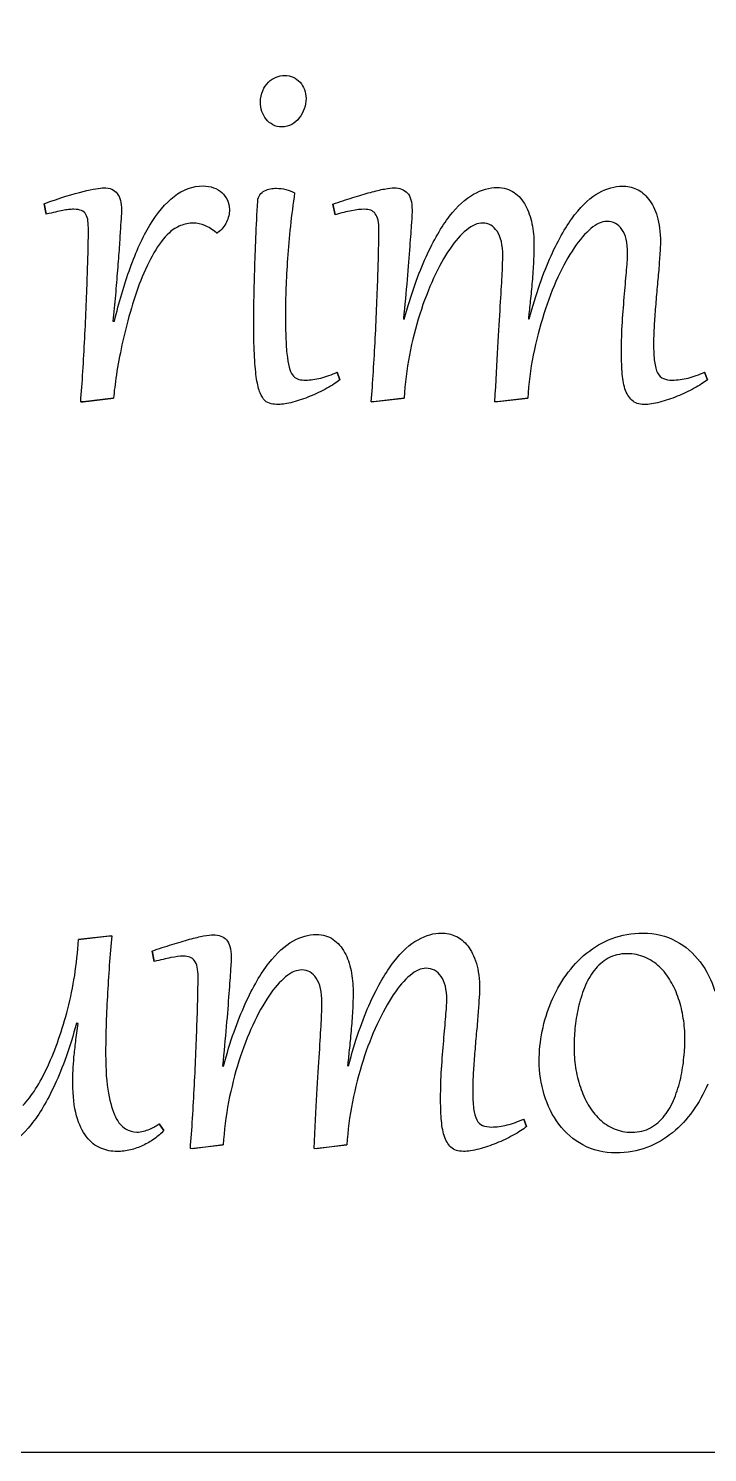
# Model space of a CAD drawing. Extents: x 7 to 168, y 177 to 282.
# Drawn here: x 78.61 to 91.44, y 176.99 to 203.89 of the extents above; entities that cross this region are included whole.
import ezdxf

# ---------------------------------------------------------------- set-up
doc = ezdxf.new("R2010")
doc.units = 0
doc.layers.add('Layer_1', color=7, linetype='CONTINUOUS')

msp = doc.modelspace()

# ---------------------------------------------------------------- linework, layer by layer
at = {"layer": 'Layer_1', "color": 1}
msp.add_lwpolyline([(63.295236, 226.990477), (113.295238, 226.990477), (113.295238, 176.990475), (63.295236, 176.990475), (63.295236, 226.990477)], dxfattribs=at)
at = {"layer": 'Layer_1', "color": 3}
for points in [[(83.39595, 202.035665), (83.395951, 202.035665)], [(83.635742, 200.789925), (83.63573, 200.789917)], [(78.942133, 200.384852), (78.900792, 200.583288)], [(84.399106, 200.376489), (84.357766, 200.574925), (84.357822, 200.574942)], [(82.180524, 200.034761), (82.158474, 200.034761)], [(80.20166, 198.364646), (80.229222, 198.361823)], [(85.691751, 198.405907), (85.70829, 198.403084)], [(88.053686, 198.411353), (88.070224, 198.408531)], [(84.440505, 197.402708), (84.492869, 197.259393)], [(91.383025, 197.402553), (91.435388, 197.259238)], [(79.636663, 196.840459), (79.592566, 196.843282)], [(80.212684, 196.912127), (79.636664, 196.840468), (79.636663, 196.840459)], [(85.702744, 196.912037), (85.126726, 196.840378), (85.082628, 196.8432)], [(88.039905, 196.911972), (87.463887, 196.840313), (87.41979, 196.843135)], [(79.551222, 186.68156), (80.13551, 186.753216), (80.179608, 186.750394), (80.17961, 186.750465)], [(80.981609, 186.265378), (80.940268, 186.463814), (80.940287, 186.463831)], [(79.542954, 185.096817), (79.512637, 185.102321)], [(88.916391, 184.647579), (88.916372, 184.647579)], [(82.274229, 184.294795), (82.290764, 184.291973)], [(84.636164, 184.300242), (84.652702, 184.29742)], [(88.257671, 184.38575), (88.257671, 184.38575)], [(87.9655, 183.291442), (88.017866, 183.148127)], [(81.075334, 183.200637), (81.166284, 183.07386)], [(82.28523, 182.800925), (81.70921, 182.729266), (81.665113, 182.732089)], [(84.622383, 182.800861), (84.046362, 182.729202), (84.002265, 182.732024)]]:
    msp.add_lwpolyline(points, close=True, dxfattribs=at)
for points in [[(83.032148, 202.719171), (83.059709, 202.78348), (83.095538, 202.836764), (83.139635, 202.879024)], [(83.139635, 202.879024), (83.183732, 202.923121), (83.232423, 202.955274), (83.285707, 202.975485)], [(83.285707, 202.975485), (83.338991, 202.997534), (83.391357, 203.008559), (83.442804, 203.008559)], [(83.442804, 203.008559), (83.505275, 203.008559), (83.561315, 202.996616), (83.610924, 202.972731)], [(83.610924, 202.972731), (83.660534, 202.950682), (83.702793, 202.919446), (83.737704, 202.879024)], [(83.737704, 202.879024), (83.774451, 202.838601), (83.802012, 202.791747), (83.820386, 202.738464)], [(82.990807, 202.501442), (82.990807, 202.584124), (83.004587, 202.6567), (83.032148, 202.719171)], [(83.820386, 202.738464), (83.840597, 202.687016), (83.850703, 202.630976), (83.850703, 202.570344)], [(83.018369, 202.327808), (82.999994, 202.384768), (82.990807, 202.442646), (82.990807, 202.501442)], [(83.098295, 202.178981), (83.063385, 202.223077), (83.036742, 202.272686), (83.018369, 202.327808)], [(83.81763, 202.377417), (83.795581, 202.314946), (83.764346, 202.257987), (83.723923, 202.20654)], [(83.850703, 202.570344), (83.850703, 202.506035), (83.839678, 202.441726), (83.81763, 202.377417)], [(83.225074, 202.074248), (83.175465, 202.10181), (83.133205, 202.136721), (83.098295, 202.178981)], [(83.395951, 202.035665), (83.331642, 202.035665), (83.274684, 202.048526), (83.225074, 202.074248)], [(83.580607, 202.082517), (83.525486, 202.051283), (83.463933, 202.035665), (83.39595, 202.035665)], [(83.723923, 202.20654), (83.685338, 202.155094), (83.637566, 202.113753), (83.580607, 202.082517)], [(78.900792, 200.583288), (79.205798, 200.693531), (79.452926, 200.770701), (79.642177, 200.814797)], [(79.642177, 200.814797), (79.831427, 200.860732), (79.959125, 200.883699), (80.025271, 200.883699)], [(80.025271, 200.883699), (80.146539, 200.883699), (80.232896, 200.84787), (80.284343, 200.776212)], [(80.284343, 200.776212), (80.337627, 200.706392), (80.364269, 200.601661), (80.364269, 200.46202)], [(80.901705, 200.180833), (81.041346, 200.410506), (81.193849, 200.590569), (81.359213, 200.721023)], [(81.359213, 200.721023), (81.526415, 200.853316), (81.709235, 200.919462), (81.907673, 200.919462)], [(81.907673, 200.919462), (81.977493, 200.919462), (82.04272, 200.908438), (82.103354, 200.886389)], [(82.103354, 200.886389), (82.163988, 200.86434), (82.216353, 200.833104), (82.26045, 200.792682)], [(82.26045, 200.792682), (82.304548, 200.754097), (82.339458, 200.707243), (82.365181, 200.652122)], [(82.938455, 200.630066), (82.942129, 200.681511), (82.95591, 200.722852), (82.979796, 200.754089)], [(82.979796, 200.754089), (83.003682, 200.787161), (83.03308, 200.811966), (83.06799, 200.828502)], [(83.06799, 200.828502), (83.102901, 200.846884), (83.139648, 200.858827), (83.178233, 200.86433)], [(83.178233, 200.86433), (83.218656, 200.871687), (83.255404, 200.875365), (83.288476, 200.875365)], [(83.288476, 200.875365), (83.411581, 200.875365), (83.527336, 200.846885), (83.635742, 200.789925)], [(83.63573, 200.789917), (83.604494, 200.580455), (83.577852, 200.370074), (83.555804, 200.158775)], [(84.732647, 200.698968), (84.853915, 200.737553), (84.965076, 200.770626), (85.066132, 200.798186)], [(85.066132, 200.798186), (85.167189, 200.825746), (85.256302, 200.846876), (85.333473, 200.861576)], [(85.333473, 200.861576), (85.410642, 200.87627), (85.471276, 200.883617), (85.515374, 200.883617)], [(85.515374, 200.883617), (85.621943, 200.883617), (85.704625, 200.851464), (85.763422, 200.787157)], [(85.763422, 200.787157), (85.824054, 200.724686), (85.854371, 200.616279), (85.854371, 200.461938)], [(86.562675, 200.346119), (86.71334, 200.540881), (86.864925, 200.679604), (87.017428, 200.762287)], [(87.017428, 200.762287), (87.16993, 200.846807), (87.317839, 200.889067), (87.461155, 200.889067)], [(87.461155, 200.889067), (87.587935, 200.889067), (87.695422, 200.857831), (87.783616, 200.795358)], [(87.783616, 200.795358), (87.871811, 200.732887), (87.943469, 200.651124), (87.998591, 200.550067)], [(88.927364, 200.373614), (89.079868, 200.568377), (89.232371, 200.7071), (89.384875, 200.789781)], [(89.384875, 200.789781), (89.537376, 200.874301), (89.685285, 200.916561), (89.828601, 200.916561)], [(89.828601, 200.916561), (89.92047, 200.916561), (90.009584, 200.897268), (90.095942, 200.858683)], [(90.095942, 200.858683), (90.182298, 200.820099), (90.25855, 200.757629), (90.324697, 200.67127)], [(79.25357, 200.456508), (79.213147, 200.449151), (79.167213, 200.439046), (79.115766, 200.426192)], [(79.363813, 200.473046), (79.33074, 200.469377), (79.293992, 200.463864), (79.25357, 200.456508)], [(79.460276, 200.478549), (79.42904, 200.478549), (79.396886, 200.476715), (79.363813, 200.473046)], [(79.609104, 200.453742), (79.572356, 200.47028), (79.522747, 200.478549), (79.460276, 200.478549)], [(79.691786, 200.382083), (79.673411, 200.415156), (79.645851, 200.439042), (79.609104, 200.453742)], [(80.364269, 200.46202), (80.364269, 200.44915), (80.362431, 200.411484), (80.358757, 200.349021)], [(82.403766, 200.475733), (82.403766, 200.393051), (82.385392, 200.313125), (82.348645, 200.235954)], [(82.365181, 200.652122), (82.390905, 200.598838), (82.403766, 200.540042), (82.403766, 200.475733)], [(82.902626, 199.943803), (82.911813, 200.166127), (82.923756, 200.394881), (82.938455, 200.630066)], [(84.357822, 200.574942), (84.488277, 200.620877), (84.613218, 200.662219), (84.732647, 200.698968)], [(84.713298, 200.450903), (84.621429, 200.432521), (84.516698, 200.407716), (84.399106, 200.376489)], [(84.950323, 200.478476), (84.884175, 200.478476), (84.805167, 200.469285), (84.713298, 200.450903)], [(85.074345, 200.459172), (85.039434, 200.472041), (84.998093, 200.478476), (84.950323, 200.478476)], [(85.159782, 200.393025), (85.137735, 200.424261), (85.109256, 200.44631), (85.074345, 200.459172)], [(85.854371, 200.461938), (85.854371, 200.425191), (85.850692, 200.346183), (85.843336, 200.224916)], [(87.998591, 200.550067), (88.053712, 200.449011), (88.094135, 200.334175), (88.119859, 200.205559)], [(90.324697, 200.67127), (90.392679, 200.586751), (90.446882, 200.477426), (90.487305, 200.343297)], [(79.115766, 200.426192), (79.066157, 200.415166), (79.008279, 200.401386), (78.942133, 200.384852)], [(79.730371, 200.25806), (79.724858, 200.307669), (79.711997, 200.34901), (79.691786, 200.382083)], [(79.73864, 200.081672), (79.73864, 200.149655), (79.735884, 200.208451), (79.730371, 200.25806)], [(80.358757, 200.349021), (80.355082, 200.28655), (80.349571, 200.204786), (80.342222, 200.10373)], [(80.526878, 199.36779), (80.638959, 199.680146), (80.763901, 199.951161), (80.901705, 200.180833)], [(81.480479, 200.16981), (81.403309, 200.138573), (81.33257, 200.093557), (81.268262, 200.034761)], [(81.720258, 200.216661), (81.637576, 200.216661), (81.557649, 200.201044), (81.480479, 200.16981)], [(81.937988, 200.172564), (81.870005, 200.201962), (81.797428, 200.216661), (81.720258, 200.216661)], [(82.158474, 200.034761), (82.081304, 200.09907), (82.007809, 200.145004), (81.937988, 200.172564)], [(82.348645, 200.235954), (82.313735, 200.160621), (82.257694, 200.093557), (82.180524, 200.034761)], [(85.212149, 200.27176), (85.201123, 200.323205), (85.183668, 200.363627), (85.159782, 200.393025)], [(85.228687, 200.08159), (85.228687, 200.156922), (85.223174, 200.220312), (85.212149, 200.27176)], [(85.843336, 200.224916), (85.835979, 200.105485), (85.824955, 199.95482), (85.810262, 199.77292)], [(86.118946, 199.577174), (86.2641, 199.895041), (86.41201, 200.151356), (86.562675, 200.346119)], [(87.191026, 200.219328), (87.093644, 200.219328), (86.990751, 200.175231), (86.882345, 200.087037)], [(87.461121, 200.062232), (87.391301, 200.166963), (87.301269, 200.219328), (87.191026, 200.219328)], [(88.119859, 200.205559), (88.14558, 200.078779), (88.158441, 199.949243), (88.158441, 199.816953)], [(88.48088, 199.599156), (88.627871, 199.9207), (88.776699, 200.178852), (88.927364, 200.373614)], [(89.533699, 200.24958), (89.439992, 200.24958), (89.339855, 200.204563), (89.233288, 200.114531)], [(89.820332, 200.097995), (89.750511, 200.199052), (89.654966, 200.24958), (89.533699, 200.24958)], [(90.487305, 200.343297), (90.527727, 200.209168), (90.547938, 200.047478), (90.547938, 199.858228)], [(79.733128, 199.742675), (79.736803, 199.885989), (79.73864, 199.998988), (79.73864, 200.081672)], [(80.342222, 200.10373), (80.336709, 200.004512), (80.329359, 199.888757), (80.320172, 199.756464)], [(81.268262, 200.034761), (81.163531, 199.939217), (81.066149, 199.812438), (80.976118, 199.654424)], [(82.880576, 199.312661), (82.886088, 199.512935), (82.893438, 199.723316), (82.902626, 199.943803)], [(83.555804, 200.158775), (83.533755, 199.949313), (83.515381, 199.746282), (83.500682, 199.549683)], [(85.223183, 199.742593), (85.226852, 199.885907), (85.228687, 199.998906), (85.228687, 200.08159)], [(86.882345, 200.087037), (86.775776, 200.000678), (86.670126, 199.88033), (86.565396, 199.72599)], [(87.568608, 199.596455), (87.568608, 199.802242), (87.532779, 199.957501), (87.461121, 200.062232)], [(89.233288, 200.114531), (89.128557, 200.026336), (89.022907, 199.904151), (88.916338, 199.747975)], [(89.927819, 199.648754), (89.927819, 199.84903), (89.89199, 199.998777), (89.820332, 200.097995)], [(79.719348, 199.254848), (79.726697, 199.43675), (79.73129, 199.599358), (79.733128, 199.742675)], [(80.320172, 199.756464), (80.310984, 199.624173), (80.29996, 199.481776), (80.287098, 199.329273)], [(80.976118, 199.654424), (80.886086, 199.498246), (80.803403, 199.324612), (80.72807, 199.133523)], [(85.209411, 199.254766), (85.216768, 199.436668), (85.221358, 199.599277), (85.223183, 199.742593)], [(85.810262, 199.77292), (85.797393, 199.591019), (85.780856, 199.383395), (85.760653, 199.150048)], [(86.565396, 199.72599), (86.460665, 199.57165), (86.359609, 199.38883), (86.262227, 199.17753)], [(88.158441, 199.816953), (88.158441, 199.701196), (88.154763, 199.578091), (88.147406, 199.447637)], [(88.916338, 199.747975), (88.811607, 199.591797), (88.709633, 199.40714), (88.610415, 199.194004)], [(89.908515, 199.337319), (89.921385, 199.475122), (89.927819, 199.578934), (89.927819, 199.648754)], [(90.536903, 199.637742), (90.53139, 199.545873), (90.524043, 199.442979), (90.514861, 199.329061)], [(90.547938, 199.858228), (90.547938, 199.804944), (90.54426, 199.731449), (90.536903, 199.637742)], [(80.229222, 198.361823), (80.317416, 198.72195), (80.416635, 199.057273), (80.526878, 199.36779)], [(83.500682, 199.549683), (83.48782, 199.353083), (83.477714, 199.166589), (83.470365, 198.9902)], [(85.70829, 198.403084), (85.836908, 198.86978), (85.973793, 199.261143), (86.118946, 199.577174)], [(87.554836, 199.213361), (87.564017, 199.367701), (87.568608, 199.495399), (87.568608, 199.596455)], [(88.070224, 198.408531), (88.198842, 198.882576), (88.335728, 199.279451), (88.48088, 199.599156)], [(88.147406, 199.447637), (88.14005, 199.319021), (88.130859, 199.191323), (88.119833, 199.064543)], [(79.697297, 198.67056), (79.706485, 198.880022), (79.713835, 199.074785), (79.719348, 199.254848)], [(80.287098, 199.329273), (80.276075, 199.178607), (80.263213, 199.020592), (80.248514, 198.855227)], [(80.72807, 199.133523), (80.654575, 198.942436), (80.587511, 198.741243), (80.526877, 198.529943)], [(82.866795, 198.753178), (82.870469, 198.927729), (82.875063, 199.114223), (82.880576, 199.312661)], [(85.187369, 198.670479), (85.196551, 198.87994), (85.203898, 199.074703), (85.209411, 199.254766)], [(85.760653, 199.150048), (85.740442, 198.916699), (85.717475, 198.668652), (85.691751, 198.405907)], [(86.262227, 199.17753), (86.166683, 198.968069), (86.079408, 198.741152), (86.000401, 198.496779)], [(87.521762, 198.648364), (87.536457, 198.870687), (87.547481, 199.05902), (87.554836, 199.213361)], [(88.610415, 199.194004), (88.513033, 198.982704), (88.424838, 198.75303), (88.345831, 198.504983)], [(89.86993, 198.879808), (89.884624, 199.048848), (89.897486, 199.201352), (89.908515, 199.337319)], [(90.514861, 199.329061), (90.50568, 199.215143), (90.494656, 199.093876), (90.481791, 198.96526)], [(80.248514, 198.855227), (80.233814, 198.6917), (80.218196, 198.528173), (80.20166, 198.364646)], [(83.470365, 198.9902), (83.464852, 198.815649), (83.462096, 198.657634), (83.462096, 198.516154)], [(88.119833, 199.064543), (88.108808, 198.939601), (88.096864, 198.820171), (88.084002, 198.706253)], [(89.828587, 198.34513), (89.841457, 198.532544), (89.855238, 198.710771), (89.86993, 198.879808)], [(90.481791, 198.96526), (90.470765, 198.83848), (90.460659, 198.713537), (90.451472, 198.590432)], [(79.669736, 198.039418), (79.680759, 198.252555), (79.689947, 198.462935), (79.697297, 198.67056)], [(82.864029, 198.287401), (82.864029, 198.425205), (82.864951, 198.580464), (82.866795, 198.753178)], [(85.159796, 198.039337), (85.170822, 198.252473), (85.180013, 198.462853), (85.187369, 198.670479)], [(87.47491, 197.868395), (87.493292, 198.166051), (87.50891, 198.42604), (87.521762, 198.648364)], [(88.084002, 198.706253), (88.072977, 198.594173), (88.062872, 198.495873), (88.053686, 198.411353)], [(90.451472, 198.590432), (90.44229, 198.467328), (90.434021, 198.349736), (90.426664, 198.237654)], [(80.526877, 198.529943), (80.468081, 198.320482), (80.416634, 198.115614), (80.372537, 197.915339)], [(82.87781, 197.686576), (82.868623, 197.851941), (82.864029, 198.052216), (82.864029, 198.287401)], [(83.462096, 198.516154), (83.462096, 198.325067), (83.464852, 198.160622), (83.470365, 198.022818)], [(86.000401, 198.496779), (85.92323, 198.252407), (85.858003, 197.995174), (85.804719, 197.725079)], [(88.345831, 198.504983), (88.266822, 198.256936), (88.199758, 197.996947), (88.144638, 197.725014)], [(89.812049, 197.807697), (89.812049, 197.978573), (89.817562, 198.157718), (89.828587, 198.34513)], [(79.633907, 197.413788), (79.646769, 197.619575), (79.658712, 197.828119), (79.669736, 198.039418)], [(83.470365, 198.022818), (83.475878, 197.886851), (83.485065, 197.772014), (83.497927, 197.678307)], [(85.123968, 197.413706), (85.136838, 197.619493), (85.14878, 197.828037), (85.159796, 198.039337)], [(90.426664, 198.237654), (90.421151, 198.127412), (90.418395, 198.031869), (90.418395, 197.951024)], [(80.372537, 197.915339), (80.330277, 197.716901), (80.295366, 197.529488), (80.267806, 197.353099)], [(87.41979, 196.843135), (87.44, 197.228985), (87.458374, 197.570739), (87.47491, 197.868395)], [(89.823084, 197.410822), (89.815727, 197.533925), (89.812049, 197.666217), (89.812049, 197.807697)], [(90.418395, 197.951024), (90.418395, 197.807707), (90.423908, 197.691033), (90.434933, 197.601)], [(82.916395, 197.273165), (82.899859, 197.383407), (82.886997, 197.52121), (82.87781, 197.686576)], [(83.497927, 197.678307), (83.510789, 197.584601), (83.526406, 197.509269), (83.54478, 197.452309)], [(85.804719, 197.725079), (85.753272, 197.454983), (85.71928, 197.183969), (85.702744, 196.912037)], [(88.144638, 197.725014), (88.091352, 197.454918), (88.056442, 197.183904), (88.039905, 196.911972)], [(90.434933, 197.601), (90.447803, 197.51097), (90.468013, 197.439312), (90.495566, 197.386029)], [(79.592566, 196.843282), (79.607266, 197.017832), (79.621046, 197.208001), (79.633907, 197.413788)], [(80.267806, 197.353099), (80.242082, 197.178547), (80.223708, 197.031556), (80.212684, 196.912127)], [(82.982541, 197.011336), (82.956817, 197.075646), (82.934769, 197.162922), (82.916395, 197.273165)], [(83.54478, 197.452309), (83.564992, 197.397187), (83.588877, 197.354009), (83.616438, 197.322774)], [(83.616438, 197.322774), (83.645836, 197.293376), (83.678909, 197.274083), (83.715657, 197.264896)], [(83.715657, 197.264896), (83.754242, 197.255715), (83.797421, 197.251124), (83.845193, 197.251124)], [(83.845193, 197.251124), (83.933387, 197.251124), (84.028012, 197.263986), (84.129069, 197.289709)], [(84.129069, 197.289709), (84.231962, 197.317269), (84.335774, 197.354935), (84.440505, 197.402708)], [(84.492869, 197.259393), (84.426723, 197.206107), (84.343123, 197.151905), (84.242068, 197.096785)], [(85.082628, 196.8432), (85.097323, 197.01775), (85.111103, 197.207919), (85.123968, 197.413706)], [(89.878205, 197.088361), (89.850645, 197.18023), (89.832271, 197.287717), (89.823084, 197.410822)], [(90.495566, 197.386029), (90.523128, 197.334582), (90.559876, 197.298753), (90.60581, 197.278542)], [(90.60581, 197.278542), (90.651745, 197.26016), (90.707785, 197.250969), (90.77393, 197.250969)], [(90.77393, 197.250969), (90.869474, 197.250969), (90.968693, 197.26383), (91.071587, 197.289554)], [(91.071587, 197.289554), (91.17448, 197.317114), (91.278292, 197.35478), (91.383025, 197.402553)], [(91.435388, 197.259238), (91.369243, 197.205952), (91.285642, 197.15175), (91.184586, 197.09663)], [(83.073491, 196.865264), (83.040418, 196.898337), (83.010102, 196.947027), (82.982541, 197.011336)], [(83.927875, 196.945201), (83.817632, 196.899266), (83.709226, 196.862518), (83.602658, 196.834956)], [(84.242068, 197.096785), (84.142849, 197.041663), (84.038118, 196.991135), (83.927875, 196.945201)], [(90.007742, 196.870629), (89.950782, 196.923914), (89.907603, 196.996492), (89.878205, 197.088361)], [(90.864882, 196.945045), (90.754638, 196.899111), (90.644395, 196.862363), (90.534151, 196.834801)], [(91.184586, 197.09663), (91.08353, 197.041508), (90.976962, 196.99098), (90.864882, 196.945045)], [(83.189246, 196.804631), (83.146987, 196.811988), (83.108402, 196.832199), (83.073491, 196.865264)], [(83.329806, 196.790859), (83.27836, 196.790859), (83.231506, 196.79545), (83.189246, 196.804631)], [(83.602658, 196.834956), (83.497927, 196.805558), (83.406977, 196.790859), (83.329806, 196.790859)], [(90.242009, 196.790704), (90.142789, 196.790704), (90.0647, 196.817345), (90.007742, 196.870629)], [(90.534151, 196.834801), (90.42391, 196.805403), (90.326529, 196.790704), (90.242009, 196.790704)], [(80.17961, 186.750465), (80.163074, 186.575912), (80.147456, 186.390336), (80.132757, 186.193736)], [(81.648599, 186.687075), (81.749655, 186.714635), (81.838768, 186.735765), (81.915938, 186.750465)], [(81.915938, 186.750465), (81.993108, 186.765159), (82.053742, 186.772506), (82.097839, 186.772506)], [(82.097839, 186.772506), (82.204407, 186.772506), (82.28709, 186.740353), (82.345886, 186.676045)], [(83.599901, 186.651176), (83.752403, 186.735696), (83.900313, 186.777956), (84.043629, 186.777956)], [(84.043629, 186.777956), (84.170408, 186.777956), (84.277895, 186.74672), (84.366089, 186.684247)], [(85.96735, 186.67867), (86.119853, 186.76319), (86.267763, 186.80545), (86.411079, 186.80545)], [(86.411079, 186.80545), (86.502948, 186.80545), (86.592061, 186.786157), (86.678417, 186.747572)], [(86.678417, 186.747572), (86.764775, 186.708988), (86.841027, 186.646517), (86.907172, 186.560159)], [(89.635708, 186.700856), (89.813933, 186.768839), (90.007778, 186.802831), (90.217241, 186.802831)], [(90.217241, 186.802831), (90.452426, 186.802831), (90.660051, 186.753221), (90.840114, 186.654001)], [(79.350029, 185.375179), (79.454759, 185.779404), (79.521824, 186.214864), (79.551222, 186.68156)], [(80.940287, 186.463831), (81.070741, 186.509766), (81.195683, 186.551108), (81.315113, 186.587857)], [(81.315113, 186.587857), (81.436381, 186.626442), (81.547543, 186.659515), (81.648599, 186.687075)], [(82.345886, 186.676045), (82.40652, 186.613575), (82.436837, 186.505168), (82.436837, 186.350827)], [(83.145148, 186.235008), (83.295813, 186.42977), (83.447398, 186.568492), (83.599901, 186.651176)], [(84.366089, 186.684247), (84.454283, 186.621776), (84.525941, 186.540012), (84.581063, 186.438956)], [(85.509842, 186.262502), (85.662346, 186.457266), (85.814848, 186.595988), (85.96735, 186.67867)], [(86.907172, 186.560159), (86.975156, 186.475639), (87.029359, 186.366315), (87.06978, 186.232186)], [(89.150639, 186.422491), (89.295791, 186.540084), (89.457481, 186.632872), (89.635708, 186.700856)], [(90.840114, 186.654001), (91.022014, 186.554783), (91.174516, 186.42341), (91.297622, 186.259883)], [(80.132757, 186.193736), (80.119895, 185.998975), (80.107952, 185.803293), (80.096928, 185.606691)], [(81.295802, 186.339792), (81.203933, 186.32141), (81.099202, 186.296605), (80.981609, 186.265378)], [(81.532825, 186.367365), (81.466679, 186.367365), (81.387671, 186.358174), (81.295802, 186.339792)], [(81.656848, 186.348061), (81.621938, 186.36093), (81.580596, 186.367365), (81.532825, 186.367365)], [(81.742286, 186.281914), (81.720238, 186.31315), (81.691758, 186.335199), (81.656848, 186.348061)], [(81.794652, 186.160648), (81.783628, 186.212094), (81.766173, 186.252515), (81.742286, 186.281914)], [(82.436837, 186.350827), (82.436837, 186.314079), (82.433162, 186.235072), (82.425813, 186.113805)], [(82.70142, 185.466063), (82.846573, 185.78393), (82.994482, 186.040245), (83.145148, 186.235008)], [(84.581063, 186.438956), (84.636185, 186.3379), (84.676607, 186.223064), (84.702331, 186.094448)], [(85.063358, 185.488045), (85.210349, 185.809588), (85.359177, 186.067741), (85.509842, 186.262502)], [(87.06978, 186.232186), (87.110204, 186.098057), (87.130416, 185.936367), (87.130416, 185.747117)], [(88.764787, 186.009081), (88.876867, 186.167095), (89.005484, 186.304899), (89.150639, 186.422491)], [(89.561317, 186.328785), (89.460261, 186.271825), (89.372067, 186.195573), (89.296734, 186.10003)], [(89.916849, 186.414222), (89.782721, 186.414222), (89.66421, 186.385743), (89.561317, 186.328785)], [(90.253092, 186.348078), (90.152036, 186.392174), (90.039955, 186.414222), (89.916849, 186.414222)], [(90.528699, 186.166177), (90.447853, 186.243346), (90.355984, 186.30398), (90.253092, 186.348078)], [(91.297622, 186.259883), (91.420727, 186.098193), (91.513515, 185.913536), (91.575986, 185.705912)], [(81.811187, 185.970479), (81.811187, 186.045811), (81.805675, 186.109201), (81.794652, 186.160648)], [(81.805675, 185.631482), (81.80935, 185.774796), (81.811187, 185.887795), (81.811187, 185.970479)], [(82.425813, 186.113805), (82.418464, 185.994374), (82.40744, 185.843709), (82.39274, 185.661809)], [(83.46483, 185.975925), (83.358262, 185.889567), (83.252613, 185.769218), (83.147882, 185.614879)], [(83.773511, 186.108217), (83.67613, 186.108217), (83.573236, 186.06412), (83.46483, 185.975925)], [(84.043606, 185.951121), (83.973786, 186.055852), (83.883754, 186.108217), (83.773511, 186.108217)], [(84.151094, 185.485344), (84.151094, 185.691131), (84.115264, 185.84639), (84.043606, 185.951121)], [(84.702331, 186.094448), (84.728055, 185.967668), (84.740917, 185.838132), (84.740917, 185.705842)], [(85.815763, 186.00342), (85.711032, 185.915225), (85.605383, 185.79304), (85.498816, 185.636864)], [(86.116177, 186.138469), (86.02247, 186.138469), (85.922332, 186.093452), (85.815763, 186.00342)], [(86.402807, 185.986884), (86.332988, 186.08794), (86.237444, 186.138469), (86.116177, 186.138469)], [(86.510295, 185.537643), (86.510295, 185.737919), (86.474466, 185.887666), (86.402807, 185.986884)], [(88.486423, 185.504719), (88.561756, 185.684782), (88.654544, 185.852903), (88.764787, 186.009081)], [(89.296734, 186.10003), (89.223238, 186.004486), (89.161685, 185.895162), (89.112076, 185.772057)], [(90.740916, 185.896082), (90.68212, 186.000813), (90.611381, 186.090844), (90.528699, 186.166177)], [(82.39274, 185.661809), (82.379878, 185.479908), (82.363342, 185.272283), (82.343131, 185.038936)], [(84.740917, 185.705842), (84.740917, 185.590085), (84.737238, 185.46698), (84.729882, 185.336526)], [(87.130416, 185.747117), (87.130416, 185.693833), (87.126738, 185.620338), (87.119381, 185.526631)], [(89.112076, 185.772057), (89.064303, 185.648953), (89.025718, 185.522174), (88.99632, 185.39172)], [(90.8925, 185.562594), (90.852078, 185.682025), (90.80155, 185.793188), (90.740916, 185.896082)], [(78.96969, 184.286529), (79.118518, 184.609909), (79.245298, 184.972792), (79.350029, 185.375179)], [(80.096928, 185.606691), (80.085904, 185.41193), (80.077636, 185.220842), (80.072123, 185.033427)], [(81.791894, 185.143655), (81.799243, 185.325557), (81.803837, 185.488166), (81.805675, 185.631482)], [(82.290764, 184.291973), (82.419381, 184.758669), (82.556266, 185.150032), (82.70142, 185.466063)], [(83.147882, 185.614879), (83.043151, 185.460539), (82.942094, 185.277719), (82.844713, 185.066419)], [(84.137313, 185.10225), (84.1465, 185.25659), (84.151094, 185.384288), (84.151094, 185.485344)], [(84.652702, 184.29742), (84.781319, 184.771465), (84.918204, 185.16834), (85.063358, 185.488045)], [(85.498816, 185.636864), (85.394085, 185.480686), (85.29211, 185.296029), (85.19289, 185.082893)], [(86.490991, 185.226208), (86.50386, 185.364011), (86.510295, 185.467823), (86.510295, 185.537643)], [(87.119381, 185.526631), (87.113868, 185.434762), (87.106521, 185.331868), (87.097339, 185.21795)], [(88.315546, 184.950748), (88.354131, 185.141835), (88.41109, 185.326492), (88.486423, 185.504719)], [(88.99632, 185.39172), (88.966921, 185.261265), (88.945791, 185.130811), (88.93293, 185.000357)], [(90.980695, 185.193281), (90.962313, 185.321897), (90.932914, 185.445002), (90.8925, 185.562594)], [(79.512637, 185.102321), (79.387695, 184.641136), (79.251729, 184.254366), (79.104738, 183.942012)], [(81.769844, 184.559367), (81.779032, 184.768829), (81.786382, 184.963592), (81.791894, 185.143655)], [(84.10424, 184.537253), (84.11894, 184.759576), (84.129964, 184.947908), (84.137313, 185.10225)], [(84.729882, 185.336526), (84.722525, 185.207909), (84.713334, 185.080211), (84.702309, 184.953432)], [(86.452405, 184.768697), (86.4671, 184.937737), (86.479961, 185.090241), (86.490991, 185.226208)], [(87.097339, 185.21795), (87.088158, 185.104032), (87.077133, 184.982765), (87.064266, 184.854149)], [(91.011014, 184.812941), (91.011014, 184.939721), (91.000907, 185.066501), (90.980695, 185.193281)], [(79.498857, 184.755066), (79.511719, 184.857959), (79.526418, 184.971876), (79.542954, 185.096817)], [(80.072123, 185.033427), (80.06661, 184.846015), (80.063854, 184.673302), (80.063854, 184.515287)], [(82.343131, 185.038936), (82.32292, 184.805588), (82.299952, 184.557541), (82.274229, 184.294795)], [(82.844713, 185.066419), (82.749169, 184.856958), (82.661893, 184.630041), (82.582886, 184.385668)], [(84.702309, 184.953432), (84.691283, 184.82849), (84.67934, 184.70906), (84.66648, 184.595142)], [(85.19289, 185.082893), (85.095508, 184.871593), (85.007314, 184.641919), (84.928306, 184.393872)], [(87.064266, 184.854149), (87.05324, 184.727369), (87.043135, 184.602426), (87.033949, 184.479321)], [(88.257671, 184.38575), (88.257671, 184.571326), (88.276962, 184.759659), (88.315546, 184.950748)], [(88.93293, 185.000357), (88.921904, 184.871739), (88.916391, 184.754146), (88.916391, 184.647579)], [(79.465784, 184.465678), (79.474971, 184.555709), (79.485995, 184.652172), (79.498857, 184.755066)], [(84.66648, 184.595142), (84.655455, 184.483062), (84.645349, 184.384762), (84.636164, 184.300242)], [(86.411065, 184.234019), (86.423935, 184.421433), (86.437715, 184.599659), (86.452405, 184.768697)], [(88.916372, 184.647579), (88.916372, 184.522635), (88.925563, 184.395855), (88.943945, 184.267239)], [(90.99171, 184.457409), (91.004579, 184.586025), (91.011014, 184.704536), (91.011014, 184.812941)], [(79.449248, 184.209361), (79.452923, 184.290207), (79.458435, 184.375646), (79.465784, 184.465678)], [(80.063854, 184.515287), (80.063854, 184.215793), (80.081309, 183.970502), (80.116219, 183.779415)], [(81.742283, 183.928225), (81.753306, 184.141362), (81.762493, 184.351742), (81.769844, 184.559367)], [(82.582886, 184.385668), (82.505716, 184.141296), (82.440489, 183.884062), (82.387205, 183.613968)], [(84.057386, 183.757283), (84.075761, 184.054939), (84.091379, 184.314929), (84.10424, 184.537253)], [(84.928306, 184.393872), (84.849299, 184.145825), (84.782235, 183.885836), (84.727113, 183.613903)], [(87.033949, 184.479321), (87.024768, 184.356217), (87.016499, 184.238625), (87.009142, 184.126543)], [(88.351377, 183.749096), (88.288906, 183.956721), (88.257671, 184.168939), (88.257671, 184.38575)], [(90.931074, 184.066046), (90.960472, 184.198338), (90.980684, 184.328793), (90.99171, 184.457409)], [(78.501157, 183.5479), (78.664684, 183.71694), (78.820862, 183.96315), (78.96969, 184.286529)], [(79.443737, 183.97234), (79.443737, 184.051347), (79.445574, 184.130354), (79.449248, 184.209361)], [(86.394527, 183.696586), (86.394527, 183.867462), (86.40004, 184.046606), (86.411065, 184.234019)], [(87.009142, 184.126543), (87.003629, 184.016301), (87.000873, 183.920758), (87.000873, 183.839912)], [(88.943945, 184.267239), (88.964156, 184.138623), (88.994472, 184.0146), (89.034894, 183.895169)], [(90.812564, 183.685706), (90.862173, 183.808812), (90.901676, 183.935591), (90.931074, 184.066046)], [(79.104738, 183.942012), (78.959585, 183.629656), (78.809838, 183.377934), (78.655497, 183.186847)], [(79.515395, 183.352221), (79.467623, 183.519425), (79.443737, 183.726131), (79.443737, 183.97234)], [(80.116219, 183.779415), (80.15113, 183.590165), (80.196145, 183.440418), (80.251267, 183.330174)], [(81.706454, 183.302595), (81.719315, 183.508382), (81.731258, 183.716926), (81.742283, 183.928225)], [(84.002265, 182.732024), (84.022476, 183.117874), (84.04085, 183.459627), (84.057386, 183.757283)], [(87.000873, 183.839912), (87.000873, 183.696596), (87.006386, 183.579922), (87.017411, 183.489889)], [(89.034894, 183.895169), (89.075317, 183.77574), (89.124927, 183.66366), (89.183724, 183.558929)], [(91.440937, 183.947535), (91.365604, 183.769308), (91.271898, 183.601187), (91.159818, 183.443173)], [(82.387205, 183.613968), (82.335758, 183.343872), (82.301766, 183.072858), (82.28523, 182.800925)], [(84.727113, 183.613903), (84.673829, 183.343807), (84.63892, 183.072793), (84.622383, 182.800861)], [(86.405562, 183.299711), (86.398205, 183.422814), (86.394527, 183.555106), (86.394527, 183.696586)], [(87.017411, 183.489889), (87.030281, 183.399858), (87.050491, 183.328201), (87.078044, 183.274918)], [(88.629741, 183.192371), (88.508472, 183.355898), (88.415684, 183.541473), (88.351377, 183.749096)], [(89.183724, 183.558929), (89.244356, 183.456035), (89.315095, 183.366002), (89.395941, 183.288831)], [(90.627906, 183.357733), (90.703238, 183.453278), (90.764791, 183.562603), (90.812564, 183.685706)], [(79.702808, 182.952592), (79.625638, 183.053648), (79.563167, 183.186858), (79.515395, 183.352221)], [(80.251267, 183.330174), (80.306389, 183.221769), (80.36886, 183.146436), (80.43868, 183.104176)], [(81.665113, 182.732089), (81.679813, 182.906639), (81.693593, 183.096808), (81.706454, 183.302595)], [(86.460683, 182.977249), (86.433121, 183.069118), (86.414747, 183.176606), (86.405562, 183.299711)], [(87.078044, 183.274918), (87.105604, 183.22347), (87.142351, 183.187641), (87.188286, 183.167431)], [(87.654062, 183.178443), (87.756957, 183.206003), (87.860769, 183.243669), (87.9655, 183.291442)], [(89.395941, 183.288831), (89.478622, 183.211662), (89.570491, 183.151029), (89.671548, 183.106931)], [(90.363322, 183.126223), (90.466217, 183.18502), (90.554411, 183.262189), (90.627906, 183.357733)], [(91.159818, 183.443173), (91.049575, 183.286995), (90.921877, 183.15011), (90.776724, 183.032517)], [(78.655497, 183.186847), (78.502994, 182.995759), (78.349573, 182.859791), (78.195233, 182.778946)], [(79.970147, 182.740372), (79.870929, 182.782632), (79.781815, 182.853372), (79.702808, 182.952592)], [(80.43868, 183.104176), (80.510338, 183.063752), (80.581996, 183.043541), (80.653654, 183.043541)], [(80.653654, 183.043541), (80.695914, 183.043541), (80.737255, 183.049053), (80.777678, 183.060079)], [(80.777678, 183.060079), (80.819938, 183.071104), (80.859441, 183.083966), (80.896189, 183.098664)], [(80.896189, 183.098664), (80.932937, 183.115203), (80.96601, 183.132657), (80.995408, 183.151028)], [(81.166284, 183.07386), (81.113, 183.018738), (81.052367, 182.966372), (80.984383, 182.916761)], [(80.995408, 183.151028), (81.026643, 183.16941), (81.053285, 183.185946), (81.075334, 183.200637)], [(86.590217, 182.759518), (86.533259, 182.812803), (86.490081, 182.88538), (86.460683, 182.977249)], [(87.188286, 183.167431), (87.23422, 183.149048), (87.290261, 183.139857), (87.356408, 183.139857)], [(87.356408, 183.139857), (87.451952, 183.139857), (87.55117, 183.152719), (87.654062, 183.178443)], [(87.767064, 182.985519), (87.666008, 182.930397), (87.559439, 182.879869), (87.447357, 182.833934)], [(88.017866, 183.148127), (87.951719, 183.094841), (87.868118, 183.040638), (87.767064, 182.985519)], [(89.084491, 182.801007), (88.904428, 182.900225), (88.752845, 183.03068), (88.629741, 183.192371)], [(89.671548, 183.106931), (89.774442, 183.062834), (89.887441, 183.040786), (90.010544, 183.040786)], [(90.010544, 183.040786), (90.144673, 183.040786), (90.262266, 183.069265), (90.363322, 183.126223)], [(90.776724, 183.032517), (90.63157, 182.914924), (90.46988, 182.822136), (90.291655, 182.754153)], [(80.281584, 182.676985), (80.175016, 182.676985), (80.071203, 182.698114), (79.970147, 182.740372)], [(80.532387, 182.707301), (80.449705, 182.68709), (80.366104, 182.676985), (80.281584, 182.676985)], [(80.769409, 182.792738), (80.694077, 182.755991), (80.615069, 182.727512), (80.532387, 182.707301)], [(80.984383, 182.916761), (80.9164, 182.86899), (80.844742, 182.827649), (80.769409, 182.792738)], [(86.824484, 182.679593), (86.725266, 182.679593), (86.647177, 182.706234), (86.590217, 182.759518)], [(87.116629, 182.72369), (87.006386, 182.694292), (86.909004, 182.679593), (86.824484, 182.679593)], [(87.447357, 182.833934), (87.337115, 182.788), (87.226873, 182.751252), (87.116629, 182.72369)], [(89.710122, 182.652177), (89.474937, 182.652177), (89.266393, 182.701787), (89.084491, 182.801007)], [(90.291655, 182.754153), (90.113428, 182.686169), (89.919583, 182.652177), (89.710122, 182.652177)]]:
    msp.add_open_spline(points, degree=3, dxfattribs=at)

doc.saveas('drawing.dxf')
